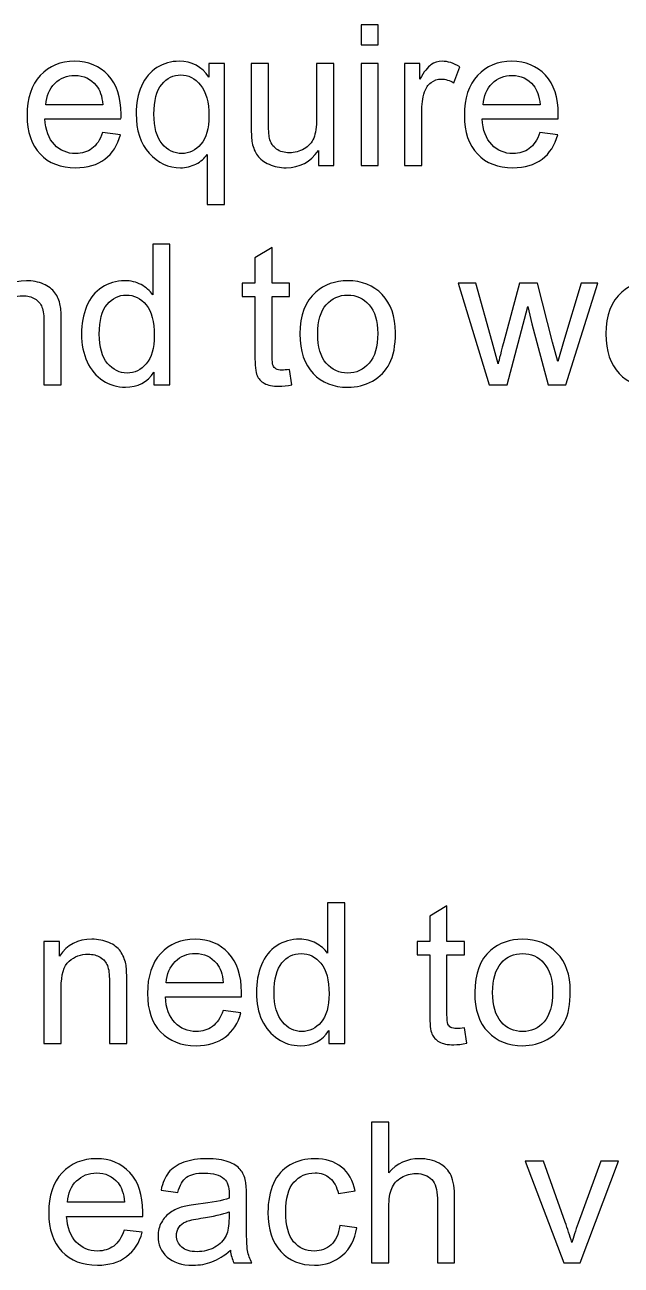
# Model space of a CAD drawing. Header units: centimetres. Extents: x -24.8 to 34.2, y -10 to 25.5.
# Drawn here: x 1.24 to 3.81, y 9.71 to 15.06 of the extents above; entities that cross this region are included whole.
import ezdxf

# ---------------------------------------------------------------- set-up
doc = ezdxf.new("R2010")
doc.units = ezdxf.units.CM
doc.header["$MEASUREMENT"] = 0
doc.layers.add('Layer 1', color=7, linetype='Continuous')

msp = doc.modelspace()

# ---------------------------------------------------------------- linework, layer by layer
at = {"layer": 'Layer 1', "color": 250}
for points, knots in [([(2.68902, 14.9702), (2.68902, 14.9702), (2.68902, 15.05586), (2.68902, 15.05586), (2.68902, 15.05586), (2.68902, 15.05586), (2.76353, 15.05586), (2.76353, 15.05586), (2.76353, 15.05586), (2.76353, 15.05586), (2.76353, 14.9702), (2.76353, 14.9702), (2.76353, 14.9702), (2.76353, 14.9702), (2.68902, 14.9702), (2.68902, 14.9702)], [0, 0, 0, 0, 0.25, 0.25, 0.25, 0.25, 0.5, 0.5, 0.5, 0.5, 0.75, 0.75, 0.75, 0.75, 1, 1, 1, 1]), ([(1.57652, 14.59118), (1.57652, 14.59118), (1.65343, 14.58173), (1.65343, 14.58173), (1.65343, 14.58173), (1.64129, 14.53671), (1.61886, 14.50186), (1.58612, 14.47702), (1.58612, 14.47702), (1.55324, 14.45233), (1.51133, 14.43991), (1.46039, 14.43991), (1.46039, 14.43991), (1.39618, 14.43991), (1.34524, 14.45967), (1.30771, 14.49918), (1.30771, 14.49918), (1.27003, 14.53869), (1.25126, 14.59415), (1.25126, 14.66555), (1.25126, 14.66555), (1.25126, 14.73949), (1.27031, 14.79678), (1.30827, 14.83756), (1.30827, 14.83756), (1.34637, 14.87834), (1.39562, 14.8988), (1.4563, 14.8988), (1.4563, 14.8988), (1.515, 14.8988), (1.56298, 14.87876), (1.60009, 14.83883), (1.60009, 14.83883), (1.63734, 14.7989), (1.65597, 14.74259), (1.65597, 14.6702), (1.65597, 14.6702), (1.65597, 14.66569), (1.65583, 14.65906), (1.65554, 14.65031), (1.65554, 14.65031), (1.65554, 14.65031), (1.32817, 14.65031), (1.32817, 14.65031), (1.32817, 14.65031), (1.33085, 14.60205), (1.34454, 14.56508), (1.36909, 14.53954), (1.36909, 14.53954), (1.39364, 14.51385), (1.42412, 14.50101), (1.46081, 14.50101), (1.46081, 14.50101), (1.48805, 14.50101), (1.51133, 14.50821), (1.53066, 14.5226), (1.53066, 14.5226), (1.54999, 14.53685), (1.56523, 14.55971), (1.57652, 14.59118)], [0, 0, 0, 0, 0.0666667, 0.0666667, 0.0666667, 0.0666667, 0.1333333, 0.1333333, 0.1333333, 0.1333333, 0.2, 0.2, 0.2, 0.2, 0.2666667, 0.2666667, 0.2666667, 0.2666667, 0.3333333, 0.3333333, 0.3333333, 0.3333333, 0.4, 0.4, 0.4, 0.4, 0.4666667, 0.4666667, 0.4666667, 0.4666667, 0.5333333, 0.5333333, 0.5333333, 0.5333333, 0.6, 0.6, 0.6, 0.6, 0.6666667, 0.6666667, 0.6666667, 0.6666667, 0.7333333, 0.7333333, 0.7333333, 0.7333333, 0.8, 0.8, 0.8, 0.8, 0.8666667, 0.8666667, 0.8666667, 0.8666667, 0.9333333, 0.9333333, 0.9333333, 0.9333333, 1, 1, 1, 1]), ([(2.0268, 14.28159), (2.0268, 14.28159), (2.0268, 14.4965), (2.0268, 14.4965), (2.0268, 14.4965), (2.01523, 14.48027), (1.999, 14.46672), (1.97826, 14.456), (1.97826, 14.456), (1.95737, 14.44527), (1.93522, 14.43991), (1.9118, 14.43991), (1.9118, 14.43991), (1.85973, 14.43991), (1.81485, 14.46066), (1.77732, 14.50228), (1.77732, 14.50228), (1.73964, 14.54391), (1.72087, 14.60092), (1.72087, 14.67345), (1.72087, 14.67345), (1.72087, 14.71748), (1.72849, 14.75713), (1.74388, 14.79212), (1.74388, 14.79212), (1.75912, 14.82712), (1.78127, 14.85365), (1.81034, 14.87171), (1.81034, 14.87171), (1.83941, 14.88977), (1.8713, 14.8988), (1.90601, 14.8988), (1.90601, 14.8988), (1.96034, 14.8988), (2.00309, 14.87594), (2.03428, 14.83008), (2.03428, 14.83008), (2.03428, 14.83008), (2.03428, 14.88878), (2.03428, 14.88878), (2.03428, 14.88878), (2.03428, 14.88878), (2.10117, 14.88878), (2.10117, 14.88878), (2.10117, 14.88878), (2.10117, 14.88878), (2.10117, 14.28159), (2.10117, 14.28159), (2.10117, 14.28159), (2.10117, 14.28159), (2.0268, 14.28159), (2.0268, 14.28159)], [0, 0, 0, 0, 0.0769231, 0.0769231, 0.0769231, 0.0769231, 0.1538462, 0.1538462, 0.1538462, 0.1538462, 0.2307692, 0.2307692, 0.2307692, 0.2307692, 0.3076923, 0.3076923, 0.3076923, 0.3076923, 0.3846154, 0.3846154, 0.3846154, 0.3846154, 0.4615385, 0.4615385, 0.4615385, 0.4615385, 0.5384615, 0.5384615, 0.5384615, 0.5384615, 0.6153846, 0.6153846, 0.6153846, 0.6153846, 0.6923077, 0.6923077, 0.6923077, 0.6923077, 0.7692308, 0.7692308, 0.7692308, 0.7692308, 0.8461538, 0.8461538, 0.8461538, 0.8461538, 0.9230769, 0.9230769, 0.9230769, 0.9230769, 1, 1, 1, 1]), ([(2.50558, 14.44979), (2.50558, 14.44979), (2.50558, 14.51428), (2.50558, 14.51428), (2.50558, 14.51428), (2.47129, 14.46461), (2.42487, 14.43991), (2.36617, 14.43991), (2.36617, 14.43991), (2.34034, 14.43991), (2.31607, 14.44485), (2.29364, 14.45473), (2.29364, 14.45473), (2.2712, 14.46461), (2.25455, 14.47717), (2.24368, 14.49212), (2.24368, 14.49212), (2.23268, 14.50722), (2.22506, 14.52557), (2.22068, 14.5473), (2.22068, 14.5473), (2.21772, 14.56197), (2.21617, 14.58511), (2.21617, 14.61686), (2.21617, 14.61686), (2.21617, 14.61686), (2.21617, 14.88878), (2.21617, 14.88878), (2.21617, 14.88878), (2.21617, 14.88878), (2.29053, 14.88878), (2.29053, 14.88878), (2.29053, 14.88878), (2.29053, 14.88878), (2.29053, 14.64537), (2.29053, 14.64537), (2.29053, 14.64537), (2.29053, 14.60642), (2.29208, 14.58032), (2.29505, 14.56677), (2.29505, 14.56677), (2.29984, 14.54716), (2.30972, 14.53192), (2.32482, 14.52063), (2.32482, 14.52063), (2.34006, 14.50948), (2.35883, 14.50398), (2.38112, 14.50398), (2.38112, 14.50398), (2.40342, 14.50398), (2.4243, 14.50962), (2.44392, 14.52105), (2.44392, 14.52105), (2.46353, 14.53248), (2.47736, 14.54814), (2.4854, 14.56776), (2.4854, 14.56776), (2.49359, 14.58751), (2.49768, 14.61616), (2.49768, 14.65355), (2.49768, 14.65355), (2.49768, 14.65355), (2.49768, 14.88878), (2.49768, 14.88878), (2.49768, 14.88878), (2.49768, 14.88878), (2.57205, 14.88878), (2.57205, 14.88878), (2.57205, 14.88878), (2.57205, 14.88878), (2.57205, 14.44979), (2.57205, 14.44979), (2.57205, 14.44979), (2.57205, 14.44979), (2.50558, 14.44979), (2.50558, 14.44979)], [0, 0, 0, 0, 0.0526316, 0.0526316, 0.0526316, 0.0526316, 0.1052632, 0.1052632, 0.1052632, 0.1052632, 0.1578947, 0.1578947, 0.1578947, 0.1578947, 0.2105263, 0.2105263, 0.2105263, 0.2105263, 0.2631579, 0.2631579, 0.2631579, 0.2631579, 0.3157895, 0.3157895, 0.3157895, 0.3157895, 0.3684211, 0.3684211, 0.3684211, 0.3684211, 0.4210526, 0.4210526, 0.4210526, 0.4210526, 0.4736842, 0.4736842, 0.4736842, 0.4736842, 0.5263158, 0.5263158, 0.5263158, 0.5263158, 0.5789474, 0.5789474, 0.5789474, 0.5789474, 0.6315789, 0.6315789, 0.6315789, 0.6315789, 0.6842105, 0.6842105, 0.6842105, 0.6842105, 0.7368421, 0.7368421, 0.7368421, 0.7368421, 0.7894737, 0.7894737, 0.7894737, 0.7894737, 0.8421053, 0.8421053, 0.8421053, 0.8421053, 0.8947368, 0.8947368, 0.8947368, 0.8947368, 0.9473684, 0.9473684, 0.9473684, 0.9473684, 1, 1, 1, 1]), ([(2.68902, 14.44979), (2.68902, 14.44979), (2.68902, 14.88878), (2.68902, 14.88878), (2.68902, 14.88878), (2.68902, 14.88878), (2.76353, 14.88878), (2.76353, 14.88878), (2.76353, 14.88878), (2.76353, 14.88878), (2.76353, 14.44979), (2.76353, 14.44979), (2.76353, 14.44979), (2.76353, 14.44979), (2.68902, 14.44979), (2.68902, 14.44979)], [0, 0, 0, 0, 0.25, 0.25, 0.25, 0.25, 0.5, 0.5, 0.5, 0.5, 0.75, 0.75, 0.75, 0.75, 1, 1, 1, 1]), ([(2.87599, 14.44979), (2.87599, 14.44979), (2.87599, 14.88878), (2.87599, 14.88878), (2.87599, 14.88878), (2.87599, 14.88878), (2.94288, 14.88878), (2.94288, 14.88878), (2.94288, 14.88878), (2.94288, 14.88878), (2.94288, 14.82232), (2.94288, 14.82232), (2.94288, 14.82232), (2.95995, 14.85336), (2.97576, 14.87397), (2.99029, 14.88384), (2.99029, 14.88384), (3.00469, 14.89372), (3.02063, 14.8988), (3.03799, 14.8988), (3.03799, 14.8988), (3.0631, 14.8988), (3.0885, 14.89076), (3.11447, 14.87481), (3.11447, 14.87481), (3.11447, 14.87481), (3.08879, 14.80567), (3.08879, 14.80567), (3.08879, 14.80567), (3.07072, 14.81653), (3.05252, 14.8219), (3.03432, 14.8219), (3.03432, 14.8219), (3.01795, 14.8219), (3.00342, 14.81696), (2.99043, 14.80722), (2.99043, 14.80722), (2.97745, 14.79734), (2.96828, 14.7838), (2.96278, 14.76644), (2.96278, 14.76644), (2.95445, 14.74005), (2.95036, 14.71113), (2.95036, 14.67966), (2.95036, 14.67966), (2.95036, 14.67966), (2.95036, 14.44979), (2.95036, 14.44979), (2.95036, 14.44979), (2.95036, 14.44979), (2.87599, 14.44979), (2.87599, 14.44979)], [0, 0, 0, 0, 0.0769231, 0.0769231, 0.0769231, 0.0769231, 0.1538462, 0.1538462, 0.1538462, 0.1538462, 0.2307692, 0.2307692, 0.2307692, 0.2307692, 0.3076923, 0.3076923, 0.3076923, 0.3076923, 0.3846154, 0.3846154, 0.3846154, 0.3846154, 0.4615385, 0.4615385, 0.4615385, 0.4615385, 0.5384615, 0.5384615, 0.5384615, 0.5384615, 0.6153846, 0.6153846, 0.6153846, 0.6153846, 0.6923077, 0.6923077, 0.6923077, 0.6923077, 0.7692308, 0.7692308, 0.7692308, 0.7692308, 0.8461538, 0.8461538, 0.8461538, 0.8461538, 0.9230769, 0.9230769, 0.9230769, 0.9230769, 1, 1, 1, 1]), ([(3.4592, 14.59118), (3.4592, 14.59118), (3.53611, 14.58173), (3.53611, 14.58173), (3.53611, 14.58173), (3.52397, 14.53671), (3.50154, 14.50186), (3.4688, 14.47702), (3.4688, 14.47702), (3.43592, 14.45233), (3.39401, 14.43991), (3.34307, 14.43991), (3.34307, 14.43991), (3.27886, 14.43991), (3.22792, 14.45967), (3.19039, 14.49918), (3.19039, 14.49918), (3.15271, 14.53869), (3.13394, 14.59415), (3.13394, 14.66555), (3.13394, 14.66555), (3.13394, 14.73949), (3.15299, 14.79678), (3.19095, 14.83756), (3.19095, 14.83756), (3.22905, 14.87834), (3.2783, 14.8988), (3.33898, 14.8988), (3.33898, 14.8988), (3.39768, 14.8988), (3.44566, 14.87876), (3.48277, 14.83883), (3.48277, 14.83883), (3.52002, 14.7989), (3.53865, 14.74259), (3.53865, 14.6702), (3.53865, 14.6702), (3.53865, 14.66569), (3.53851, 14.65906), (3.53822, 14.65031), (3.53822, 14.65031), (3.53822, 14.65031), (3.21085, 14.65031), (3.21085, 14.65031), (3.21085, 14.65031), (3.21353, 14.60205), (3.22722, 14.56508), (3.25177, 14.53954), (3.25177, 14.53954), (3.27632, 14.51385), (3.3068, 14.50101), (3.34349, 14.50101), (3.34349, 14.50101), (3.37073, 14.50101), (3.39401, 14.50821), (3.41334, 14.5226), (3.41334, 14.5226), (3.43267, 14.53685), (3.44791, 14.55971), (3.4592, 14.59118)], [0, 0, 0, 0, 0.0666667, 0.0666667, 0.0666667, 0.0666667, 0.1333333, 0.1333333, 0.1333333, 0.1333333, 0.2, 0.2, 0.2, 0.2, 0.2666667, 0.2666667, 0.2666667, 0.2666667, 0.3333333, 0.3333333, 0.3333333, 0.3333333, 0.4, 0.4, 0.4, 0.4, 0.4666667, 0.4666667, 0.4666667, 0.4666667, 0.5333333, 0.5333333, 0.5333333, 0.5333333, 0.6, 0.6, 0.6, 0.6, 0.6666667, 0.6666667, 0.6666667, 0.6666667, 0.7333333, 0.7333333, 0.7333333, 0.7333333, 0.8, 0.8, 0.8, 0.8, 0.8666667, 0.8666667, 0.8666667, 0.8666667, 0.9333333, 0.9333333, 0.9333333, 0.9333333, 1, 1, 1, 1]), ([(1.33226, 14.71155), (1.33226, 14.71155), (1.57737, 14.71155), (1.57737, 14.71155), (1.57737, 14.71155), (1.57412, 14.74838), (1.56467, 14.77618), (1.54929, 14.79452), (1.54929, 14.79452), (1.52558, 14.82317), (1.49482, 14.83756), (1.45714, 14.83756), (1.45714, 14.83756), (1.423, 14.83756), (1.39421, 14.82613), (1.37093, 14.80327), (1.37093, 14.80327), (1.34764, 14.78041), (1.3348, 14.74979), (1.33226, 14.71155)], [0, 0, 0, 0, 0.2, 0.2, 0.2, 0.2, 0.4, 0.4, 0.4, 0.4, 0.6, 0.6, 0.6, 0.6, 0.8, 0.8, 0.8, 0.8, 1, 1, 1, 1]), ([(1.79736, 14.67049), (1.79736, 14.61404), (1.80921, 14.57171), (1.83292, 14.54349), (1.83292, 14.54349), (1.85662, 14.51512), (1.88499, 14.50101), (1.918, 14.50101), (1.918, 14.50101), (1.94975, 14.50101), (1.97699, 14.51442), (1.99985, 14.54137), (1.99985, 14.54137), (2.02285, 14.56818), (2.03428, 14.6091), (2.03428, 14.66399), (2.03428, 14.66399), (2.03428, 14.72241), (2.02214, 14.7663), (1.99801, 14.79579), (1.99801, 14.79579), (1.97388, 14.82528), (1.94566, 14.8401), (1.91307, 14.8401), (1.91307, 14.8401), (1.88089, 14.8401), (1.85352, 14.82627), (1.83108, 14.7989), (1.83108, 14.7989), (1.80864, 14.77152), (1.79736, 14.72876), (1.79736, 14.67049)], [0, 0, 0, 0, 0.125, 0.125, 0.125, 0.125, 0.25, 0.25, 0.25, 0.25, 0.375, 0.375, 0.375, 0.375, 0.5, 0.5, 0.5, 0.5, 0.625, 0.625, 0.625, 0.625, 0.75, 0.75, 0.75, 0.75, 0.875, 0.875, 0.875, 0.875, 1, 1, 1, 1]), ([(3.21494, 14.71155), (3.21494, 14.71155), (3.46005, 14.71155), (3.46005, 14.71155), (3.46005, 14.71155), (3.4568, 14.74838), (3.44735, 14.77618), (3.43197, 14.79452), (3.43197, 14.79452), (3.40826, 14.82317), (3.3775, 14.83756), (3.33982, 14.83756), (3.33982, 14.83756), (3.30568, 14.83756), (3.27689, 14.82613), (3.25361, 14.80327), (3.25361, 14.80327), (3.23032, 14.78041), (3.21748, 14.74979), (3.21494, 14.71155)], [0, 0, 0, 0, 0.2, 0.2, 0.2, 0.2, 0.4, 0.4, 0.4, 0.4, 0.6, 0.6, 0.6, 0.6, 0.8, 0.8, 0.8, 0.8, 1, 1, 1, 1]), ([(1.79735, 13.50393), (1.79735, 13.50393), (1.79735, 13.55939), (1.79735, 13.55939), (1.79735, 13.55939), (1.76955, 13.51578), (1.72863, 13.49405), (1.67458, 13.49405), (1.67458, 13.49405), (1.63959, 13.49405), (1.60742, 13.50365), (1.57806, 13.52298), (1.57806, 13.52298), (1.54871, 13.54217), (1.526, 13.56912), (1.50977, 13.60384), (1.50977, 13.60384), (1.49368, 13.63841), (1.48564, 13.67806), (1.48564, 13.72307), (1.48564, 13.72307), (1.48564, 13.76682), (1.49298, 13.80661), (1.50751, 13.84231), (1.50751, 13.84231), (1.52219, 13.87801), (1.54406, 13.90539), (1.57327, 13.9243), (1.57327, 13.9243), (1.60248, 13.94335), (1.63521, 13.95294), (1.67134, 13.95294), (1.67134, 13.95294), (1.69773, 13.95294), (1.72129, 13.9473), (1.74189, 13.93615), (1.74189, 13.93615), (1.76264, 13.925), (1.77943, 13.91047), (1.79241, 13.89255), (1.79241, 13.89255), (1.79241, 13.89255), (1.79241, 14.11), (1.79241, 14.11), (1.79241, 14.11), (1.79241, 14.11), (1.86635, 14.11), (1.86635, 14.11), (1.86635, 14.11), (1.86635, 14.11), (1.86635, 13.50393), (1.86635, 13.50393), (1.86635, 13.50393), (1.86635, 13.50393), (1.79735, 13.50393), (1.79735, 13.50393)], [0, 0, 0, 0, 0.0714286, 0.0714286, 0.0714286, 0.0714286, 0.1428571, 0.1428571, 0.1428571, 0.1428571, 0.2142857, 0.2142857, 0.2142857, 0.2142857, 0.2857143, 0.2857143, 0.2857143, 0.2857143, 0.3571429, 0.3571429, 0.3571429, 0.3571429, 0.4285714, 0.4285714, 0.4285714, 0.4285714, 0.5, 0.5, 0.5, 0.5, 0.5714286, 0.5714286, 0.5714286, 0.5714286, 0.6428571, 0.6428571, 0.6428571, 0.6428571, 0.7142857, 0.7142857, 0.7142857, 0.7142857, 0.7857143, 0.7857143, 0.7857143, 0.7857143, 0.8571429, 0.8571429, 0.8571429, 0.8571429, 0.9285714, 0.9285714, 0.9285714, 0.9285714, 1, 1, 1, 1]), ([(2.38112, 13.57053), (2.38112, 13.57053), (2.39184, 13.50478), (2.39184, 13.50478), (2.39184, 13.50478), (2.37096, 13.5004), (2.35219, 13.49814), (2.33568, 13.49814), (2.33568, 13.49814), (2.30859, 13.49814), (2.2877, 13.50238), (2.27274, 13.51099), (2.27274, 13.51099), (2.25793, 13.51945), (2.24749, 13.53074), (2.24142, 13.54471), (2.24142, 13.54471), (2.23535, 13.55854), (2.23225, 13.58789), (2.23225, 13.63248), (2.23225, 13.63248), (2.23225, 13.63248), (2.23225, 13.88507), (2.23225, 13.88507), (2.23225, 13.88507), (2.23225, 13.88507), (2.17764, 13.88507), (2.17764, 13.88507), (2.17764, 13.88507), (2.17764, 13.88507), (2.17764, 13.94292), (2.17764, 13.94292), (2.17764, 13.94292), (2.17764, 13.94292), (2.23225, 13.94292), (2.23225, 13.94292), (2.23225, 13.94292), (2.23225, 13.94292), (2.23225, 14.05172), (2.23225, 14.05172), (2.23225, 14.05172), (2.23225, 14.05172), (2.30633, 14.09631), (2.30633, 14.09631), (2.30633, 14.09631), (2.30633, 14.09631), (2.30633, 13.94292), (2.30633, 13.94292), (2.30633, 13.94292), (2.30633, 13.94292), (2.38112, 13.94292), (2.38112, 13.94292), (2.38112, 13.94292), (2.38112, 13.94292), (2.38112, 13.88507), (2.38112, 13.88507), (2.38112, 13.88507), (2.38112, 13.88507), (2.30633, 13.88507), (2.30633, 13.88507), (2.30633, 13.88507), (2.30633, 13.88507), (2.30633, 13.62839), (2.30633, 13.62839), (2.30633, 13.62839), (2.30633, 13.60708), (2.3076, 13.59353), (2.31014, 13.58747), (2.31014, 13.58747), (2.31282, 13.5814), (2.31705, 13.5766), (2.32298, 13.57293), (2.32298, 13.57293), (2.32891, 13.56941), (2.33737, 13.56757), (2.34838, 13.56757), (2.34838, 13.56757), (2.35671, 13.56757), (2.36757, 13.56856), (2.38112, 13.57053)], [0, 0, 0, 0, 0.05, 0.05, 0.05, 0.05, 0.1, 0.1, 0.1, 0.1, 0.15, 0.15, 0.15, 0.15, 0.2, 0.2, 0.2, 0.2, 0.25, 0.25, 0.25, 0.25, 0.3, 0.3, 0.3, 0.3, 0.35, 0.35, 0.35, 0.35, 0.4, 0.4, 0.4, 0.4, 0.45, 0.45, 0.45, 0.45, 0.5, 0.5, 0.5, 0.5, 0.55, 0.55, 0.55, 0.55, 0.6, 0.6, 0.6, 0.6, 0.65, 0.65, 0.65, 0.65, 0.7, 0.7, 0.7, 0.7, 0.75, 0.75, 0.75, 0.75, 0.8, 0.8, 0.8, 0.8, 0.85, 0.85, 0.85, 0.85, 0.9, 0.9, 0.9, 0.9, 0.95, 0.95, 0.95, 0.95, 1, 1, 1, 1]), ([(1.04171, 13.50393), (1.04171, 13.50393), (1.04171, 13.94292), (1.04171, 13.94292), (1.04171, 13.94292), (1.04171, 13.94292), (1.1086, 13.94292), (1.1086, 13.94292), (1.1086, 13.94292), (1.1086, 13.94292), (1.1086, 13.88055), (1.1086, 13.88055), (1.1086, 13.88055), (1.14091, 13.92881), (1.18748, 13.95294), (1.24829, 13.95294), (1.24829, 13.95294), (1.27482, 13.95294), (1.29909, 13.94814), (1.32125, 13.93869), (1.32125, 13.93869), (1.34354, 13.92909), (1.36005, 13.91668), (1.37106, 13.90115), (1.37106, 13.90115), (1.38221, 13.88577), (1.38983, 13.86743), (1.39434, 13.84626), (1.39434, 13.84626), (1.39702, 13.83243), (1.39844, 13.8083), (1.39844, 13.77387), (1.39844, 13.77387), (1.39844, 13.77387), (1.39844, 13.50393), (1.39844, 13.50393), (1.39844, 13.50393), (1.39844, 13.50393), (1.32393, 13.50393), (1.32393, 13.50393), (1.32393, 13.50393), (1.32393, 13.50393), (1.32393, 13.77105), (1.32393, 13.77105), (1.32393, 13.77105), (1.32393, 13.80125), (1.32111, 13.82397), (1.31532, 13.83907), (1.31532, 13.83907), (1.30954, 13.85402), (1.29924, 13.86602), (1.28456, 13.87491), (1.28456, 13.87491), (1.26974, 13.88394), (1.25253, 13.88845), (1.23263, 13.88845), (1.23263, 13.88845), (1.20088, 13.88845), (1.17365, 13.87829), (1.15051, 13.85826), (1.15051, 13.85826), (1.1275, 13.83808), (1.11607, 13.79998), (1.11607, 13.74368), (1.11607, 13.74368), (1.11607, 13.74368), (1.11607, 13.50393), (1.11607, 13.50393), (1.11607, 13.50393), (1.11607, 13.50393), (1.04171, 13.50393), (1.04171, 13.50393)], [0, 0, 0, 0, 0.0555556, 0.0555556, 0.0555556, 0.0555556, 0.1111111, 0.1111111, 0.1111111, 0.1111111, 0.1666667, 0.1666667, 0.1666667, 0.1666667, 0.2222222, 0.2222222, 0.2222222, 0.2222222, 0.2777778, 0.2777778, 0.2777778, 0.2777778, 0.3333333, 0.3333333, 0.3333333, 0.3333333, 0.3888889, 0.3888889, 0.3888889, 0.3888889, 0.4444444, 0.4444444, 0.4444444, 0.4444444, 0.5, 0.5, 0.5, 0.5, 0.5555556, 0.5555556, 0.5555556, 0.5555556, 0.6111111, 0.6111111, 0.6111111, 0.6111111, 0.6666667, 0.6666667, 0.6666667, 0.6666667, 0.7222222, 0.7222222, 0.7222222, 0.7222222, 0.7777778, 0.7777778, 0.7777778, 0.7777778, 0.8333333, 0.8333333, 0.8333333, 0.8333333, 0.8888889, 0.8888889, 0.8888889, 0.8888889, 0.9444444, 0.9444444, 0.9444444, 0.9444444, 1, 1, 1, 1]), ([(2.42613, 13.7235), (2.42613, 13.80478), (2.44871, 13.86503), (2.494, 13.90412), (2.494, 13.90412), (2.53168, 13.93657), (2.57768, 13.95294), (2.63201, 13.95294), (2.63201, 13.95294), (2.69241, 13.95294), (2.74179, 13.93319), (2.78003, 13.89353), (2.78003, 13.89353), (2.81842, 13.85402), (2.83747, 13.79941), (2.83747, 13.72971), (2.83747, 13.72971), (2.83747, 13.67312), (2.829, 13.62867), (2.81207, 13.59636), (2.81207, 13.59636), (2.79513, 13.5639), (2.77044, 13.53878), (2.73813, 13.52086), (2.73813, 13.52086), (2.70567, 13.50294), (2.67039, 13.49405), (2.63201, 13.49405), (2.63201, 13.49405), (2.57063, 13.49405), (2.52096, 13.51367), (2.483, 13.55318), (2.483, 13.55318), (2.44504, 13.59255), (2.42613, 13.64927), (2.42613, 13.7235)], [0, 0, 0, 0, 0.1111111, 0.1111111, 0.1111111, 0.1111111, 0.2222222, 0.2222222, 0.2222222, 0.2222222, 0.3333333, 0.3333333, 0.3333333, 0.3333333, 0.4444444, 0.4444444, 0.4444444, 0.4444444, 0.5555556, 0.5555556, 0.5555556, 0.5555556, 0.6666667, 0.6666667, 0.6666667, 0.6666667, 0.7777778, 0.7777778, 0.7777778, 0.7777778, 0.8888889, 0.8888889, 0.8888889, 0.8888889, 1, 1, 1, 1]), ([(3.74367, 13.7235), (3.74367, 13.80478), (3.76625, 13.86503), (3.81154, 13.90412), (3.81154, 13.90412), (3.84922, 13.93657), (3.89522, 13.95294), (3.94955, 13.95294), (3.94955, 13.95294), (4.00995, 13.95294), (4.05933, 13.93319), (4.09757, 13.89353), (4.09757, 13.89353), (4.13596, 13.85402), (4.15501, 13.79941), (4.15501, 13.72971), (4.15501, 13.72971), (4.15501, 13.67312), (4.14654, 13.62867), (4.12961, 13.59636), (4.12961, 13.59636), (4.11267, 13.5639), (4.08798, 13.53878), (4.05567, 13.52086), (4.05567, 13.52086), (4.02321, 13.50294), (3.98793, 13.49405), (3.94955, 13.49405), (3.94955, 13.49405), (3.88817, 13.49405), (3.8385, 13.51367), (3.80054, 13.55318), (3.80054, 13.55318), (3.76258, 13.59255), (3.74367, 13.64927), (3.74367, 13.7235)], [0, 0, 0, 0, 0.1111111, 0.1111111, 0.1111111, 0.1111111, 0.2222222, 0.2222222, 0.2222222, 0.2222222, 0.3333333, 0.3333333, 0.3333333, 0.3333333, 0.4444444, 0.4444444, 0.4444444, 0.4444444, 0.5555556, 0.5555556, 0.5555556, 0.5555556, 0.6666667, 0.6666667, 0.6666667, 0.6666667, 0.7777778, 0.7777778, 0.7777778, 0.7777778, 0.8888889, 0.8888889, 0.8888889, 0.8888889, 1, 1, 1, 1]), ([(3.24104, 13.50393), (3.24104, 13.50393), (3.1067, 13.94292), (3.1067, 13.94292), (3.1067, 13.94292), (3.1067, 13.94292), (3.1836, 13.94292), (3.1836, 13.94292), (3.1836, 13.94292), (3.1836, 13.94292), (3.25345, 13.68949), (3.25345, 13.68949), (3.25345, 13.68949), (3.25345, 13.68949), (3.27942, 13.59523), (3.27942, 13.59523), (3.27942, 13.59523), (3.28055, 13.60003), (3.28817, 13.63022), (3.30214, 13.68582), (3.30214, 13.68582), (3.30214, 13.68582), (3.37199, 13.94292), (3.37199, 13.94292), (3.37199, 13.94292), (3.37199, 13.94292), (3.44847, 13.94292), (3.44847, 13.94292), (3.44847, 13.94292), (3.44847, 13.94292), (3.51423, 13.68836), (3.51423, 13.68836), (3.51423, 13.68836), (3.51423, 13.68836), (3.53624, 13.6044), (3.53624, 13.6044), (3.53624, 13.6044), (3.53624, 13.6044), (3.56136, 13.68921), (3.56136, 13.68921), (3.56136, 13.68921), (3.56136, 13.68921), (3.63657, 13.94292), (3.63657, 13.94292), (3.63657, 13.94292), (3.63657, 13.94292), (3.70896, 13.94292), (3.70896, 13.94292), (3.70896, 13.94292), (3.70896, 13.94292), (3.57166, 13.50393), (3.57166, 13.50393), (3.57166, 13.50393), (3.57166, 13.50393), (3.49447, 13.50393), (3.49447, 13.50393), (3.49447, 13.50393), (3.49447, 13.50393), (3.42462, 13.76682), (3.42462, 13.76682), (3.42462, 13.76682), (3.42462, 13.76682), (3.40755, 13.84175), (3.40755, 13.84175), (3.40755, 13.84175), (3.40755, 13.84175), (3.31879, 13.50393), (3.31879, 13.50393), (3.31879, 13.50393), (3.31879, 13.50393), (3.24104, 13.50393), (3.24104, 13.50393)], [0, 0, 0, 0, 0.0555556, 0.0555556, 0.0555556, 0.0555556, 0.1111111, 0.1111111, 0.1111111, 0.1111111, 0.1666667, 0.1666667, 0.1666667, 0.1666667, 0.2222222, 0.2222222, 0.2222222, 0.2222222, 0.2777778, 0.2777778, 0.2777778, 0.2777778, 0.3333333, 0.3333333, 0.3333333, 0.3333333, 0.3888889, 0.3888889, 0.3888889, 0.3888889, 0.4444444, 0.4444444, 0.4444444, 0.4444444, 0.5, 0.5, 0.5, 0.5, 0.5555556, 0.5555556, 0.5555556, 0.5555556, 0.6111111, 0.6111111, 0.6111111, 0.6111111, 0.6666667, 0.6666667, 0.6666667, 0.6666667, 0.7222222, 0.7222222, 0.7222222, 0.7222222, 0.7777778, 0.7777778, 0.7777778, 0.7777778, 0.8333333, 0.8333333, 0.8333333, 0.8333333, 0.8888889, 0.8888889, 0.8888889, 0.8888889, 0.9444444, 0.9444444, 0.9444444, 0.9444444, 1, 1, 1, 1]), ([(1.56212, 13.72307), (1.56212, 13.66677), (1.57397, 13.62472), (1.59768, 13.59692), (1.59768, 13.59692), (1.62139, 13.56912), (1.64933, 13.55515), (1.68164, 13.55515), (1.68164, 13.55515), (1.71409, 13.55515), (1.74175, 13.56856), (1.76447, 13.59509), (1.76447, 13.59509), (1.78719, 13.62162), (1.79862, 13.66226), (1.79862, 13.71686), (1.79862, 13.71686), (1.79862, 13.77698), (1.78705, 13.821), (1.76391, 13.84909), (1.76391, 13.84909), (1.74076, 13.87731), (1.71226, 13.89128), (1.67825, 13.89128), (1.67825, 13.89128), (1.64523, 13.89128), (1.61758, 13.87773), (1.59542, 13.85078), (1.59542, 13.85078), (1.57327, 13.82383), (1.56212, 13.78121), (1.56212, 13.72307)], [0, 0, 0, 0, 0.125, 0.125, 0.125, 0.125, 0.25, 0.25, 0.25, 0.25, 0.375, 0.375, 0.375, 0.375, 0.5, 0.5, 0.5, 0.5, 0.625, 0.625, 0.625, 0.625, 0.75, 0.75, 0.75, 0.75, 0.875, 0.875, 0.875, 0.875, 1, 1, 1, 1]), ([(2.50261, 13.7235), (2.50261, 13.66719), (2.51489, 13.62514), (2.53944, 13.5972), (2.53944, 13.5972), (2.564, 13.56912), (2.5949, 13.55515), (2.63201, 13.55515), (2.63201, 13.55515), (2.66898, 13.55515), (2.69974, 13.56926), (2.7243, 13.59734), (2.7243, 13.59734), (2.74871, 13.62543), (2.76098, 13.66832), (2.76098, 13.7259), (2.76098, 13.7259), (2.76098, 13.78022), (2.74871, 13.82143), (2.72401, 13.84937), (2.72401, 13.84937), (2.69932, 13.87731), (2.6687, 13.89128), (2.63201, 13.89128), (2.63201, 13.89128), (2.5949, 13.89128), (2.564, 13.87731), (2.53944, 13.84951), (2.53944, 13.84951), (2.51489, 13.82171), (2.50261, 13.77966), (2.50261, 13.7235)], [0, 0, 0, 0, 0.125, 0.125, 0.125, 0.125, 0.25, 0.25, 0.25, 0.25, 0.375, 0.375, 0.375, 0.375, 0.5, 0.5, 0.5, 0.5, 0.625, 0.625, 0.625, 0.625, 0.75, 0.75, 0.75, 0.75, 0.875, 0.875, 0.875, 0.875, 1, 1, 1, 1]), ([(2.55017, 10.66635), (2.55017, 10.66635), (2.55017, 10.72181), (2.55017, 10.72181), (2.55017, 10.72181), (2.52237, 10.6782), (2.48145, 10.65647), (2.4274, 10.65647), (2.4274, 10.65647), (2.39241, 10.65647), (2.36024, 10.66607), (2.33088, 10.6854), (2.33088, 10.6854), (2.30153, 10.70459), (2.27882, 10.73154), (2.26259, 10.76626), (2.26259, 10.76626), (2.2465, 10.80083), (2.23846, 10.84048), (2.23846, 10.88549), (2.23846, 10.88549), (2.23846, 10.92924), (2.2458, 10.96903), (2.26033, 11.00473), (2.26033, 11.00473), (2.27501, 11.04043), (2.29688, 11.06781), (2.32609, 11.08672), (2.32609, 11.08672), (2.3553, 11.10577), (2.38803, 11.11536), (2.42416, 11.11536), (2.42416, 11.11536), (2.45055, 11.11536), (2.47411, 11.10972), (2.49471, 11.09857), (2.49471, 11.09857), (2.51546, 11.08742), (2.53225, 11.07289), (2.54523, 11.05497), (2.54523, 11.05497), (2.54523, 11.05497), (2.54523, 11.27242), (2.54523, 11.27242), (2.54523, 11.27242), (2.54523, 11.27242), (2.61917, 11.27242), (2.61917, 11.27242), (2.61917, 11.27242), (2.61917, 11.27242), (2.61917, 10.66635), (2.61917, 10.66635), (2.61917, 10.66635), (2.61917, 10.66635), (2.55017, 10.66635), (2.55017, 10.66635)], [0, 0, 0, 0, 0.0714286, 0.0714286, 0.0714286, 0.0714286, 0.1428571, 0.1428571, 0.1428571, 0.1428571, 0.2142857, 0.2142857, 0.2142857, 0.2142857, 0.2857143, 0.2857143, 0.2857143, 0.2857143, 0.3571429, 0.3571429, 0.3571429, 0.3571429, 0.4285714, 0.4285714, 0.4285714, 0.4285714, 0.5, 0.5, 0.5, 0.5, 0.5714286, 0.5714286, 0.5714286, 0.5714286, 0.6428571, 0.6428571, 0.6428571, 0.6428571, 0.7142857, 0.7142857, 0.7142857, 0.7142857, 0.7857143, 0.7857143, 0.7857143, 0.7857143, 0.8571429, 0.8571429, 0.8571429, 0.8571429, 0.9285714, 0.9285714, 0.9285714, 0.9285714, 1, 1, 1, 1]), ([(3.13394, 10.73295), (3.13394, 10.73295), (3.14466, 10.6672), (3.14466, 10.6672), (3.14466, 10.6672), (3.12378, 10.66282), (3.10501, 10.66056), (3.0885, 10.66056), (3.0885, 10.66056), (3.06141, 10.66056), (3.04052, 10.6648), (3.02556, 10.67341), (3.02556, 10.67341), (3.01075, 10.68187), (3.00031, 10.69316), (2.99424, 10.70713), (2.99424, 10.70713), (2.98817, 10.72096), (2.98507, 10.75031), (2.98507, 10.7949), (2.98507, 10.7949), (2.98507, 10.7949), (2.98507, 11.04749), (2.98507, 11.04749), (2.98507, 11.04749), (2.98507, 11.04749), (2.93046, 11.04749), (2.93046, 11.04749), (2.93046, 11.04749), (2.93046, 11.04749), (2.93046, 11.10534), (2.93046, 11.10534), (2.93046, 11.10534), (2.93046, 11.10534), (2.98507, 11.10534), (2.98507, 11.10534), (2.98507, 11.10534), (2.98507, 11.10534), (2.98507, 11.21414), (2.98507, 11.21414), (2.98507, 11.21414), (2.98507, 11.21414), (3.05915, 11.25873), (3.05915, 11.25873), (3.05915, 11.25873), (3.05915, 11.25873), (3.05915, 11.10534), (3.05915, 11.10534), (3.05915, 11.10534), (3.05915, 11.10534), (3.13394, 11.10534), (3.13394, 11.10534), (3.13394, 11.10534), (3.13394, 11.10534), (3.13394, 11.04749), (3.13394, 11.04749), (3.13394, 11.04749), (3.13394, 11.04749), (3.05915, 11.04749), (3.05915, 11.04749), (3.05915, 11.04749), (3.05915, 11.04749), (3.05915, 10.79081), (3.05915, 10.79081), (3.05915, 10.79081), (3.05915, 10.7695), (3.06042, 10.75595), (3.06296, 10.74989), (3.06296, 10.74989), (3.06564, 10.74382), (3.06987, 10.73902), (3.0758, 10.73535), (3.0758, 10.73535), (3.08173, 10.73183), (3.09019, 10.72999), (3.1012, 10.72999), (3.1012, 10.72999), (3.10953, 10.72999), (3.12039, 10.73098), (3.13394, 10.73295)], [0, 0, 0, 0, 0.05, 0.05, 0.05, 0.05, 0.1, 0.1, 0.1, 0.1, 0.15, 0.15, 0.15, 0.15, 0.2, 0.2, 0.2, 0.2, 0.25, 0.25, 0.25, 0.25, 0.3, 0.3, 0.3, 0.3, 0.35, 0.35, 0.35, 0.35, 0.4, 0.4, 0.4, 0.4, 0.45, 0.45, 0.45, 0.45, 0.5, 0.5, 0.5, 0.5, 0.55, 0.55, 0.55, 0.55, 0.6, 0.6, 0.6, 0.6, 0.65, 0.65, 0.65, 0.65, 0.7, 0.7, 0.7, 0.7, 0.75, 0.75, 0.75, 0.75, 0.8, 0.8, 0.8, 0.8, 0.85, 0.85, 0.85, 0.85, 0.9, 0.9, 0.9, 0.9, 0.95, 0.95, 0.95, 0.95, 1, 1, 1, 1]), ([(1.32365, 10.66635), (1.32365, 10.66635), (1.32365, 11.10534), (1.32365, 11.10534), (1.32365, 11.10534), (1.32365, 11.10534), (1.39054, 11.10534), (1.39054, 11.10534), (1.39054, 11.10534), (1.39054, 11.10534), (1.39054, 11.04297), (1.39054, 11.04297), (1.39054, 11.04297), (1.42285, 11.09123), (1.46942, 11.11536), (1.53023, 11.11536), (1.53023, 11.11536), (1.55676, 11.11536), (1.58103, 11.11056), (1.60319, 11.10111), (1.60319, 11.10111), (1.62548, 11.09151), (1.64199, 11.0791), (1.653, 11.06357), (1.653, 11.06357), (1.66415, 11.04819), (1.67177, 11.02985), (1.67628, 11.00868), (1.67628, 11.00868), (1.67896, 10.99485), (1.68038, 10.97072), (1.68038, 10.93629), (1.68038, 10.93629), (1.68038, 10.93629), (1.68038, 10.66635), (1.68038, 10.66635), (1.68038, 10.66635), (1.68038, 10.66635), (1.60587, 10.66635), (1.60587, 10.66635), (1.60587, 10.66635), (1.60587, 10.66635), (1.60587, 10.93347), (1.60587, 10.93347), (1.60587, 10.93347), (1.60587, 10.96367), (1.60305, 10.98639), (1.59726, 11.00149), (1.59726, 11.00149), (1.59148, 11.01644), (1.58118, 11.02844), (1.5665, 11.03733), (1.5665, 11.03733), (1.55168, 11.04636), (1.53447, 11.05087), (1.51457, 11.05087), (1.51457, 11.05087), (1.48282, 11.05087), (1.45559, 11.04071), (1.43245, 11.02068), (1.43245, 11.02068), (1.40944, 11.0005), (1.39801, 10.9624), (1.39801, 10.9061), (1.39801, 10.9061), (1.39801, 10.9061), (1.39801, 10.66635), (1.39801, 10.66635), (1.39801, 10.66635), (1.39801, 10.66635), (1.32365, 10.66635), (1.32365, 10.66635)], [0, 0, 0, 0, 0.0555556, 0.0555556, 0.0555556, 0.0555556, 0.1111111, 0.1111111, 0.1111111, 0.1111111, 0.1666667, 0.1666667, 0.1666667, 0.1666667, 0.2222222, 0.2222222, 0.2222222, 0.2222222, 0.2777778, 0.2777778, 0.2777778, 0.2777778, 0.3333333, 0.3333333, 0.3333333, 0.3333333, 0.3888889, 0.3888889, 0.3888889, 0.3888889, 0.4444444, 0.4444444, 0.4444444, 0.4444444, 0.5, 0.5, 0.5, 0.5, 0.5555556, 0.5555556, 0.5555556, 0.5555556, 0.6111111, 0.6111111, 0.6111111, 0.6111111, 0.6666667, 0.6666667, 0.6666667, 0.6666667, 0.7222222, 0.7222222, 0.7222222, 0.7222222, 0.7777778, 0.7777778, 0.7777778, 0.7777778, 0.8333333, 0.8333333, 0.8333333, 0.8333333, 0.8888889, 0.8888889, 0.8888889, 0.8888889, 0.9444444, 0.9444444, 0.9444444, 0.9444444, 1, 1, 1, 1]), ([(2.09495, 10.80774), (2.09495, 10.80774), (2.17186, 10.79829), (2.17186, 10.79829), (2.17186, 10.79829), (2.15972, 10.75327), (2.13729, 10.71842), (2.10455, 10.69358), (2.10455, 10.69358), (2.07167, 10.66889), (2.02976, 10.65647), (1.97882, 10.65647), (1.97882, 10.65647), (1.91461, 10.65647), (1.86367, 10.67623), (1.82614, 10.71574), (1.82614, 10.71574), (1.78846, 10.75525), (1.76969, 10.81071), (1.76969, 10.88211), (1.76969, 10.88211), (1.76969, 10.95605), (1.78874, 11.01334), (1.8267, 11.05412), (1.8267, 11.05412), (1.8648, 11.0949), (1.91405, 11.11536), (1.97473, 11.11536), (1.97473, 11.11536), (2.03343, 11.11536), (2.08141, 11.09532), (2.11852, 11.05539), (2.11852, 11.05539), (2.15577, 11.01546), (2.1744, 10.95915), (2.1744, 10.88676), (2.1744, 10.88676), (2.1744, 10.88225), (2.17426, 10.87562), (2.17397, 10.86687), (2.17397, 10.86687), (2.17397, 10.86687), (1.8466, 10.86687), (1.8466, 10.86687), (1.8466, 10.86687), (1.84928, 10.81861), (1.86297, 10.78164), (1.88752, 10.7561), (1.88752, 10.7561), (1.91207, 10.73041), (1.94255, 10.71757), (1.97924, 10.71757), (1.97924, 10.71757), (2.00648, 10.71757), (2.02976, 10.72477), (2.04909, 10.73916), (2.04909, 10.73916), (2.06842, 10.75341), (2.08366, 10.77627), (2.09495, 10.80774)], [0, 0, 0, 0, 0.0666667, 0.0666667, 0.0666667, 0.0666667, 0.1333333, 0.1333333, 0.1333333, 0.1333333, 0.2, 0.2, 0.2, 0.2, 0.2666667, 0.2666667, 0.2666667, 0.2666667, 0.3333333, 0.3333333, 0.3333333, 0.3333333, 0.4, 0.4, 0.4, 0.4, 0.4666667, 0.4666667, 0.4666667, 0.4666667, 0.5333333, 0.5333333, 0.5333333, 0.5333333, 0.6, 0.6, 0.6, 0.6, 0.6666667, 0.6666667, 0.6666667, 0.6666667, 0.7333333, 0.7333333, 0.7333333, 0.7333333, 0.8, 0.8, 0.8, 0.8, 0.8666667, 0.8666667, 0.8666667, 0.8666667, 0.9333333, 0.9333333, 0.9333333, 0.9333333, 1, 1, 1, 1]), ([(3.17895, 10.88592), (3.17895, 10.9672), (3.20153, 11.02745), (3.24682, 11.06654), (3.24682, 11.06654), (3.2845, 11.09899), (3.3305, 11.11536), (3.38483, 11.11536), (3.38483, 11.11536), (3.44523, 11.11536), (3.49461, 11.09561), (3.53285, 11.05595), (3.53285, 11.05595), (3.57124, 11.01644), (3.59029, 10.96183), (3.59029, 10.89213), (3.59029, 10.89213), (3.59029, 10.83554), (3.58182, 10.79109), (3.56489, 10.75878), (3.56489, 10.75878), (3.54795, 10.72632), (3.52326, 10.7012), (3.49095, 10.68328), (3.49095, 10.68328), (3.45849, 10.66536), (3.42321, 10.65647), (3.38483, 10.65647), (3.38483, 10.65647), (3.32345, 10.65647), (3.27378, 10.67609), (3.23582, 10.7156), (3.23582, 10.7156), (3.19786, 10.75497), (3.17895, 10.81169), (3.17895, 10.88592)], [0, 0, 0, 0, 0.1111111, 0.1111111, 0.1111111, 0.1111111, 0.2222222, 0.2222222, 0.2222222, 0.2222222, 0.3333333, 0.3333333, 0.3333333, 0.3333333, 0.4444444, 0.4444444, 0.4444444, 0.4444444, 0.5555556, 0.5555556, 0.5555556, 0.5555556, 0.6666667, 0.6666667, 0.6666667, 0.6666667, 0.7777778, 0.7777778, 0.7777778, 0.7777778, 0.8888889, 0.8888889, 0.8888889, 0.8888889, 1, 1, 1, 1]), ([(1.85069, 10.92811), (1.85069, 10.92811), (2.0958, 10.92811), (2.0958, 10.92811), (2.0958, 10.92811), (2.09255, 10.96494), (2.0831, 10.99274), (2.06772, 11.01108), (2.06772, 11.01108), (2.04401, 11.03973), (2.01325, 11.05412), (1.97557, 11.05412), (1.97557, 11.05412), (1.94143, 11.05412), (1.91264, 11.04269), (1.88936, 11.01983), (1.88936, 11.01983), (1.86607, 10.99697), (1.85323, 10.96635), (1.85069, 10.92811)], [0, 0, 0, 0, 0.2, 0.2, 0.2, 0.2, 0.4, 0.4, 0.4, 0.4, 0.6, 0.6, 0.6, 0.6, 0.8, 0.8, 0.8, 0.8, 1, 1, 1, 1]), ([(2.31494, 10.88549), (2.31494, 10.82919), (2.32679, 10.78714), (2.3505, 10.75934), (2.3505, 10.75934), (2.37421, 10.73154), (2.40215, 10.71757), (2.43446, 10.71757), (2.43446, 10.71757), (2.46691, 10.71757), (2.49457, 10.73098), (2.51729, 10.75751), (2.51729, 10.75751), (2.54001, 10.78404), (2.55144, 10.82468), (2.55144, 10.87928), (2.55144, 10.87928), (2.55144, 10.9394), (2.53987, 10.98342), (2.51673, 11.01151), (2.51673, 11.01151), (2.49358, 11.03973), (2.46508, 11.0537), (2.43107, 11.0537), (2.43107, 11.0537), (2.39805, 11.0537), (2.3704, 11.04015), (2.34824, 11.0132), (2.34824, 11.0132), (2.32609, 10.98625), (2.31494, 10.94363), (2.31494, 10.88549)], [0, 0, 0, 0, 0.125, 0.125, 0.125, 0.125, 0.25, 0.25, 0.25, 0.25, 0.375, 0.375, 0.375, 0.375, 0.5, 0.5, 0.5, 0.5, 0.625, 0.625, 0.625, 0.625, 0.75, 0.75, 0.75, 0.75, 0.875, 0.875, 0.875, 0.875, 1, 1, 1, 1]), ([(3.25543, 10.88592), (3.25543, 10.82961), (3.26771, 10.78756), (3.29226, 10.75962), (3.29226, 10.75962), (3.31682, 10.73154), (3.34772, 10.71757), (3.38483, 10.71757), (3.38483, 10.71757), (3.4218, 10.71757), (3.45256, 10.73168), (3.47712, 10.75976), (3.47712, 10.75976), (3.50153, 10.78785), (3.5138, 10.83074), (3.5138, 10.88832), (3.5138, 10.88832), (3.5138, 10.94264), (3.50153, 10.98385), (3.47683, 11.01179), (3.47683, 11.01179), (3.45214, 11.03973), (3.42152, 11.0537), (3.38483, 11.0537), (3.38483, 11.0537), (3.34772, 11.0537), (3.31682, 11.03973), (3.29226, 11.01193), (3.29226, 11.01193), (3.26771, 10.98413), (3.25543, 10.94208), (3.25543, 10.88592)], [0, 0, 0, 0, 0.125, 0.125, 0.125, 0.125, 0.25, 0.25, 0.25, 0.25, 0.375, 0.375, 0.375, 0.375, 0.5, 0.5, 0.5, 0.5, 0.625, 0.625, 0.625, 0.625, 0.75, 0.75, 0.75, 0.75, 0.875, 0.875, 0.875, 0.875, 1, 1, 1, 1]), ([(2.73461, 9.72049), (2.73461, 9.72049), (2.73461, 10.32656), (2.73461, 10.32656), (2.73461, 10.32656), (2.73461, 10.32656), (2.80897, 10.32656), (2.80897, 10.32656), (2.80897, 10.32656), (2.80897, 10.32656), (2.80897, 10.10911), (2.80897, 10.10911), (2.80897, 10.10911), (2.84369, 10.14932), (2.88757, 10.1695), (2.94049, 10.1695), (2.94049, 10.1695), (2.97294, 10.1695), (3.00117, 10.16301), (3.02516, 10.15017), (3.02516, 10.15017), (3.04914, 10.13747), (3.06636, 10.11969), (3.07666, 10.09711), (3.07666, 10.09711), (3.08696, 10.07454), (3.09218, 10.04166), (3.09218, 9.99876), (3.09218, 9.99876), (3.09218, 9.99876), (3.09218, 9.72049), (3.09218, 9.72049), (3.09218, 9.72049), (3.09218, 9.72049), (3.01768, 9.72049), (3.01768, 9.72049), (3.01768, 9.72049), (3.01768, 9.72049), (3.01768, 9.99876), (3.01768, 9.99876), (3.01768, 9.99876), (3.01768, 10.03587), (3.00963, 10.06296), (2.99355, 10.0799), (2.99355, 10.0799), (2.97746, 10.09683), (2.9546, 10.10544), (2.92511, 10.10544), (2.92511, 10.10544), (2.90309, 10.10544), (2.88235, 10.09965), (2.86288, 10.08822), (2.86288, 10.08822), (2.84341, 10.07679), (2.82958, 10.06127), (2.82139, 10.04166), (2.82139, 10.04166), (2.81307, 10.02218), (2.80897, 9.99509), (2.80897, 9.96066), (2.80897, 9.96066), (2.80897, 9.96066), (2.80897, 9.72049), (2.80897, 9.72049), (2.80897, 9.72049), (2.80897, 9.72049), (2.73461, 9.72049), (2.73461, 9.72049)], [0, 0, 0, 0, 0.0588235, 0.0588235, 0.0588235, 0.0588235, 0.1176471, 0.1176471, 0.1176471, 0.1176471, 0.1764706, 0.1764706, 0.1764706, 0.1764706, 0.2352941, 0.2352941, 0.2352941, 0.2352941, 0.2941176, 0.2941176, 0.2941176, 0.2941176, 0.3529412, 0.3529412, 0.3529412, 0.3529412, 0.4117647, 0.4117647, 0.4117647, 0.4117647, 0.4705882, 0.4705882, 0.4705882, 0.4705882, 0.5294118, 0.5294118, 0.5294118, 0.5294118, 0.5882353, 0.5882353, 0.5882353, 0.5882353, 0.6470588, 0.6470588, 0.6470588, 0.6470588, 0.7058824, 0.7058824, 0.7058824, 0.7058824, 0.7647059, 0.7647059, 0.7647059, 0.7647059, 0.8235294, 0.8235294, 0.8235294, 0.8235294, 0.8823529, 0.8823529, 0.8823529, 0.8823529, 0.9411765, 0.9411765, 0.9411765, 0.9411765, 1, 1, 1, 1]), ([(1.66994, 9.86188), (1.66994, 9.86188), (1.74685, 9.85243), (1.74685, 9.85243), (1.74685, 9.85243), (1.73471, 9.80741), (1.71228, 9.77256), (1.67954, 9.74772), (1.67954, 9.74772), (1.64666, 9.72303), (1.60475, 9.71061), (1.55381, 9.71061), (1.55381, 9.71061), (1.4896, 9.71061), (1.43866, 9.73037), (1.40113, 9.76988), (1.40113, 9.76988), (1.36345, 9.80939), (1.34468, 9.86485), (1.34468, 9.93625), (1.34468, 9.93625), (1.34468, 10.01019), (1.36373, 10.06748), (1.40169, 10.10826), (1.40169, 10.10826), (1.43979, 10.14904), (1.48904, 10.1695), (1.54972, 10.1695), (1.54972, 10.1695), (1.60842, 10.1695), (1.6564, 10.14946), (1.69351, 10.10953), (1.69351, 10.10953), (1.73076, 10.0696), (1.74939, 10.01329), (1.74939, 9.9409), (1.74939, 9.9409), (1.74939, 9.93639), (1.74925, 9.92976), (1.74896, 9.92101), (1.74896, 9.92101), (1.74896, 9.92101), (1.42159, 9.92101), (1.42159, 9.92101), (1.42159, 9.92101), (1.42427, 9.87275), (1.43796, 9.83578), (1.46251, 9.81024), (1.46251, 9.81024), (1.48706, 9.78455), (1.51754, 9.77171), (1.55423, 9.77171), (1.55423, 9.77171), (1.58147, 9.77171), (1.60475, 9.77891), (1.62408, 9.7933), (1.62408, 9.7933), (1.64341, 9.80755), (1.65865, 9.83041), (1.66994, 9.86188)], [0, 0, 0, 0, 0.0666667, 0.0666667, 0.0666667, 0.0666667, 0.1333333, 0.1333333, 0.1333333, 0.1333333, 0.2, 0.2, 0.2, 0.2, 0.2666667, 0.2666667, 0.2666667, 0.2666667, 0.3333333, 0.3333333, 0.3333333, 0.3333333, 0.4, 0.4, 0.4, 0.4, 0.4666667, 0.4666667, 0.4666667, 0.4666667, 0.5333333, 0.5333333, 0.5333333, 0.5333333, 0.6, 0.6, 0.6, 0.6, 0.6666667, 0.6666667, 0.6666667, 0.6666667, 0.7333333, 0.7333333, 0.7333333, 0.7333333, 0.8, 0.8, 0.8, 0.8, 0.8666667, 0.8666667, 0.8666667, 0.8666667, 0.9333333, 0.9333333, 0.9333333, 0.9333333, 1, 1, 1, 1]), ([(2.12685, 9.77468), (2.0992, 9.75125), (2.07267, 9.73474), (2.04727, 9.72501), (2.04727, 9.72501), (2.02173, 9.71541), (1.99435, 9.71061), (1.96514, 9.71061), (1.96514, 9.71061), (1.91688, 9.71061), (1.87991, 9.72232), (1.85395, 9.74589), (1.85395, 9.74589), (1.82812, 9.76946), (1.81514, 9.79965), (1.81514, 9.8362), (1.81514, 9.8362), (1.81514, 9.85779), (1.81994, 9.8774), (1.82982, 9.89518), (1.82982, 9.89518), (1.83955, 9.91296), (1.85239, 9.92722), (1.8682, 9.93794), (1.8682, 9.93794), (1.88414, 9.94866), (1.90192, 9.95685), (1.92182, 9.96235), (1.92182, 9.96235), (1.93635, 9.96616), (1.95837, 9.96997), (1.98786, 9.9735), (1.98786, 9.9735), (2.04797, 9.9807), (2.09228, 9.98916), (2.12064, 9.99918), (2.12064, 9.99918), (2.12093, 10.00934), (2.12107, 10.01583), (2.12107, 10.01851), (2.12107, 10.01851), (2.12107, 10.04885), (2.11401, 10.0703), (2.0999, 10.08258), (2.0999, 10.08258), (2.08099, 10.09951), (2.05263, 10.10784), (2.01523, 10.10784), (2.01523, 10.10784), (1.98024, 10.10784), (1.95442, 10.10177), (1.93762, 10.08949), (1.93762, 10.08949), (1.92097, 10.07722), (1.9087, 10.05549), (1.90065, 10.0243), (1.90065, 10.0243), (1.90065, 10.0243), (1.82798, 10.03432), (1.82798, 10.03432), (1.82798, 10.03432), (1.83461, 10.06536), (1.84548, 10.09062), (1.86058, 10.10967), (1.86058, 10.10967), (1.87568, 10.12886), (1.89769, 10.14368), (1.92634, 10.15398), (1.92634, 10.15398), (1.95498, 10.16428), (1.98814, 10.1695), (2.02596, 10.1695), (2.02596, 10.1695), (2.06349, 10.1695), (2.09383, 10.16499), (2.11726, 10.15624), (2.11726, 10.15624), (2.14068, 10.14735), (2.1579, 10.13634), (2.16904, 10.12294), (2.16904, 10.12294), (2.18005, 10.10953), (2.18767, 10.09274), (2.19219, 10.07228), (2.19219, 10.07228), (2.19459, 10.05958), (2.19586, 10.03672), (2.19586, 10.0037), (2.19586, 10.0037), (2.19586, 10.0037), (2.19586, 9.9045), (2.19586, 9.9045), (2.19586, 9.9045), (2.19586, 9.83521), (2.19741, 9.79147), (2.20065, 9.77327), (2.20065, 9.77327), (2.20376, 9.75492), (2.21011, 9.73728), (2.21942, 9.72049), (2.21942, 9.72049), (2.21942, 9.72049), (2.14167, 9.72049), (2.14167, 9.72049), (2.14167, 9.72049), (2.13405, 9.73587), (2.12897, 9.75393), (2.12685, 9.77468)], [0, 0, 0, 0, 0.037037, 0.037037, 0.037037, 0.037037, 0.0740741, 0.0740741, 0.0740741, 0.0740741, 0.1111111, 0.1111111, 0.1111111, 0.1111111, 0.1481481, 0.1481481, 0.1481481, 0.1481481, 0.1851852, 0.1851852, 0.1851852, 0.1851852, 0.2222222, 0.2222222, 0.2222222, 0.2222222, 0.2592593, 0.2592593, 0.2592593, 0.2592593, 0.2962963, 0.2962963, 0.2962963, 0.2962963, 0.3333333, 0.3333333, 0.3333333, 0.3333333, 0.3703704, 0.3703704, 0.3703704, 0.3703704, 0.4074074, 0.4074074, 0.4074074, 0.4074074, 0.4444444, 0.4444444, 0.4444444, 0.4444444, 0.4814815, 0.4814815, 0.4814815, 0.4814815, 0.5185185, 0.5185185, 0.5185185, 0.5185185, 0.5555556, 0.5555556, 0.5555556, 0.5555556, 0.5925926, 0.5925926, 0.5925926, 0.5925926, 0.6296296, 0.6296296, 0.6296296, 0.6296296, 0.6666667, 0.6666667, 0.6666667, 0.6666667, 0.7037037, 0.7037037, 0.7037037, 0.7037037, 0.7407407, 0.7407407, 0.7407407, 0.7407407, 0.7777778, 0.7777778, 0.7777778, 0.7777778, 0.8148148, 0.8148148, 0.8148148, 0.8148148, 0.8518519, 0.8518519, 0.8518519, 0.8518519, 0.8888889, 0.8888889, 0.8888889, 0.8888889, 0.9259259, 0.9259259, 0.9259259, 0.9259259, 0.962963, 0.962963, 0.962963, 0.962963, 1, 1, 1, 1]), ([(2.59773, 9.88136), (2.59773, 9.88136), (2.67083, 9.87176), (2.67083, 9.87176), (2.67083, 9.87176), (2.66293, 9.82138), (2.64246, 9.78187), (2.60945, 9.75337), (2.60945, 9.75337), (2.57657, 9.72486), (2.53607, 9.71061), (2.48809, 9.71061), (2.48809, 9.71061), (2.42812, 9.71061), (2.37972, 9.73023), (2.34331, 9.76946), (2.34331, 9.76946), (2.30676, 9.80868), (2.28842, 9.86499), (2.28842, 9.93836), (2.28842, 9.93836), (2.28842, 9.98578), (2.29632, 10.02726), (2.31199, 10.06282), (2.31199, 10.06282), (2.32779, 10.09838), (2.35164, 10.12505), (2.38381, 10.14283), (2.38381, 10.14283), (2.41584, 10.16061), (2.45084, 10.1695), (2.48851, 10.1695), (2.48851, 10.1695), (2.53621, 10.1695), (2.5753, 10.15737), (2.60549, 10.13324), (2.60549, 10.13324), (2.63583, 10.10911), (2.65531, 10.07496), (2.66391, 10.03051), (2.66391, 10.03051), (2.66391, 10.03051), (2.59152, 10.01936), (2.59152, 10.01936), (2.59152, 10.01936), (2.58461, 10.04885), (2.57247, 10.07101), (2.55498, 10.08596), (2.55498, 10.08596), (2.53748, 10.10078), (2.51631, 10.10826), (2.49148, 10.10826), (2.49148, 10.10826), (2.45394, 10.10826), (2.42346, 10.09485), (2.40004, 10.0679), (2.40004, 10.0679), (2.37661, 10.04109), (2.3649, 9.99862), (2.3649, 9.94048), (2.3649, 9.94048), (2.3649, 9.8815), (2.37619, 9.8386), (2.39891, 9.81179), (2.39891, 9.81179), (2.42149, 9.78512), (2.45098, 9.77171), (2.48738, 9.77171), (2.48738, 9.77171), (2.51659, 9.77171), (2.54087, 9.78074), (2.56048, 9.79866), (2.56048, 9.79866), (2.58009, 9.81659), (2.59251, 9.8441), (2.59773, 9.88136)], [0, 0, 0, 0, 0.0526316, 0.0526316, 0.0526316, 0.0526316, 0.1052632, 0.1052632, 0.1052632, 0.1052632, 0.1578947, 0.1578947, 0.1578947, 0.1578947, 0.2105263, 0.2105263, 0.2105263, 0.2105263, 0.2631579, 0.2631579, 0.2631579, 0.2631579, 0.3157895, 0.3157895, 0.3157895, 0.3157895, 0.3684211, 0.3684211, 0.3684211, 0.3684211, 0.4210526, 0.4210526, 0.4210526, 0.4210526, 0.4736842, 0.4736842, 0.4736842, 0.4736842, 0.5263158, 0.5263158, 0.5263158, 0.5263158, 0.5789474, 0.5789474, 0.5789474, 0.5789474, 0.6315789, 0.6315789, 0.6315789, 0.6315789, 0.6842105, 0.6842105, 0.6842105, 0.6842105, 0.7368421, 0.7368421, 0.7368421, 0.7368421, 0.7894737, 0.7894737, 0.7894737, 0.7894737, 0.8421053, 0.8421053, 0.8421053, 0.8421053, 0.8947368, 0.8947368, 0.8947368, 0.8947368, 0.9473684, 0.9473684, 0.9473684, 0.9473684, 1, 1, 1, 1]), ([(3.56264, 9.72049), (3.56264, 9.72049), (3.39556, 10.15948), (3.39556, 10.15948), (3.39556, 10.15948), (3.39556, 10.15948), (3.47416, 10.15948), (3.47416, 10.15948), (3.47416, 10.15948), (3.47416, 10.15948), (3.56842, 9.8966), (3.56842, 9.8966), (3.56842, 9.8966), (3.57858, 9.86823), (3.5879, 9.83874), (3.59651, 9.80812), (3.59651, 9.80812), (3.60314, 9.83126), (3.61231, 9.85906), (3.62416, 9.89166), (3.62416, 9.89166), (3.62416, 9.89166), (3.72181, 10.15948), (3.72181, 10.15948), (3.72181, 10.15948), (3.72181, 10.15948), (3.79829, 10.15948), (3.79829, 10.15948), (3.79829, 10.15948), (3.79829, 10.15948), (3.63206, 9.72049), (3.63206, 9.72049), (3.63206, 9.72049), (3.63206, 9.72049), (3.56264, 9.72049), (3.56264, 9.72049)], [0, 0, 0, 0, 0.1111111, 0.1111111, 0.1111111, 0.1111111, 0.2222222, 0.2222222, 0.2222222, 0.2222222, 0.3333333, 0.3333333, 0.3333333, 0.3333333, 0.4444444, 0.4444444, 0.4444444, 0.4444444, 0.5555556, 0.5555556, 0.5555556, 0.5555556, 0.6666667, 0.6666667, 0.6666667, 0.6666667, 0.7777778, 0.7777778, 0.7777778, 0.7777778, 0.8888889, 0.8888889, 0.8888889, 0.8888889, 1, 1, 1, 1]), ([(1.42568, 9.98225), (1.42568, 9.98225), (1.67079, 9.98225), (1.67079, 9.98225), (1.67079, 9.98225), (1.66754, 10.01908), (1.65809, 10.04688), (1.64271, 10.06522), (1.64271, 10.06522), (1.619, 10.09387), (1.58824, 10.10826), (1.55056, 10.10826), (1.55056, 10.10826), (1.51642, 10.10826), (1.48763, 10.09683), (1.46435, 10.07397), (1.46435, 10.07397), (1.44106, 10.05111), (1.42822, 10.02049), (1.42568, 9.98225)], [0, 0, 0, 0, 0.2, 0.2, 0.2, 0.2, 0.4, 0.4, 0.4, 0.4, 0.6, 0.6, 0.6, 0.6, 0.8, 0.8, 0.8, 0.8, 1, 1, 1, 1]), ([(2.12064, 9.9409), (2.09355, 9.92976), (2.05305, 9.92044), (1.99915, 9.91268), (1.99915, 9.91268), (1.96853, 9.90831), (1.9468, 9.90337), (1.93424, 9.89787), (1.93424, 9.89787), (1.92154, 9.89236), (1.91166, 9.88432), (1.90489, 9.87359), (1.90489, 9.87359), (1.89797, 9.86301), (1.89444, 9.8513), (1.89444, 9.83832), (1.89444, 9.83832), (1.89444, 9.81842), (1.90206, 9.80191), (1.91702, 9.78865), (1.91702, 9.78865), (1.93198, 9.77552), (1.95399, 9.76889), (1.98292, 9.76889), (1.98292, 9.76889), (2.01157, 9.76889), (2.03711, 9.7751), (2.0594, 9.78766), (2.0594, 9.78766), (2.0817, 9.80022), (2.09821, 9.81743), (2.10865, 9.83916), (2.10865, 9.83916), (2.11669, 9.85596), (2.12064, 9.88079), (2.12064, 9.91353), (2.12064, 9.91353), (2.12064, 9.91353), (2.12064, 9.9409), (2.12064, 9.9409)], [0, 0, 0, 0, 0.1, 0.1, 0.1, 0.1, 0.2, 0.2, 0.2, 0.2, 0.3, 0.3, 0.3, 0.3, 0.4, 0.4, 0.4, 0.4, 0.5, 0.5, 0.5, 0.5, 0.6, 0.6, 0.6, 0.6, 0.7, 0.7, 0.7, 0.7, 0.8, 0.8, 0.8, 0.8, 0.9, 0.9, 0.9, 0.9, 1, 1, 1, 1])]:
    msp.add_open_spline(points, degree=3, knots=knots, dxfattribs=at)

doc.saveas('drawing.dxf')
